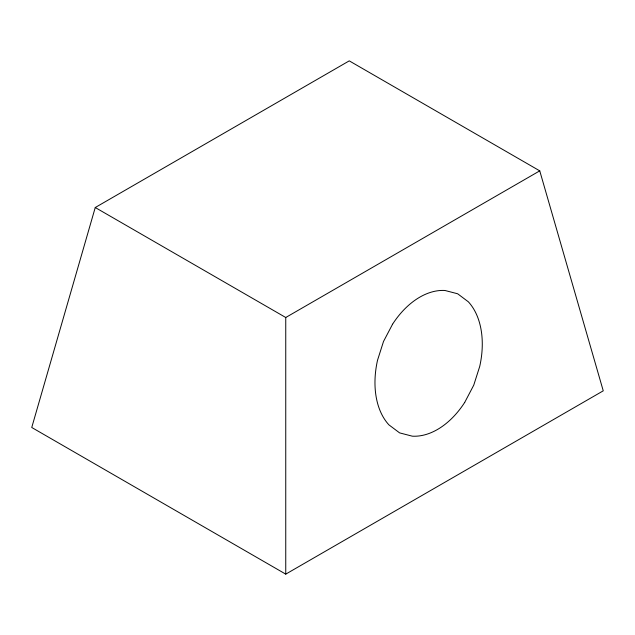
<?xml version="1.0" encoding="UTF-8"?>
<svg xmlns="http://www.w3.org/2000/svg" width="635" height="635" viewBox="0 0 635 635"><rect width="100%" height="100%" fill="white"/><g stroke="black" fill="none" stroke-linecap="round" stroke-linejoin="round"><path stroke-width="0.95" d="M95.25 207.518L31.75 427.482L285.75 574.135L603.25 390.827L539.75 170.855L349.25 60.865L95.25 207.518L285.75 317.5L539.75 170.855M392.557 324.215L383.508 341.471L377.531 360.22A76.74 50.983 -68.9 0 0 388.914 424.855L399.598 432.88L412.266 436.166A73.993 49.165 -68.9 0 0 464.693 402.431M464.693 402.439L473.742 385.175L479.719 366.435A76.74 50.983 -68.9 0 0 468.336 301.8L457.652 293.775L444.984 290.489A73.993 49.165 -68.9 0 0 392.557 324.223M285.75 317.5L285.75 574.135"/></g></svg>
